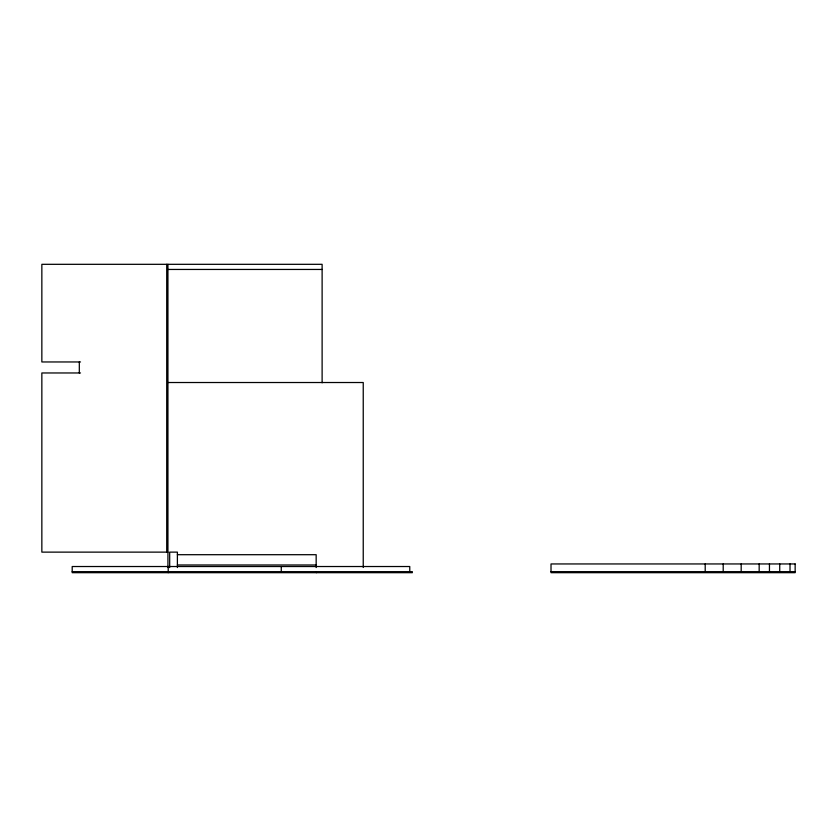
<?xml version="1.0" encoding="UTF-8"?>
<svg xmlns="http://www.w3.org/2000/svg" width="837" height="837" viewBox="0 0 837 837"><rect width="100%" height="100%" fill="white"/><g stroke="black" fill="none" stroke-linecap="round" stroke-linejoin="round"><path stroke-width="1.26" d="M167.934 269.451L322.119 269.451M80.519 361.961L41.85 361.961L41.85 264.314L322.119 264.314L322.119 382.812M80.519 372.967L41.85 372.967L41.85 552.127L167.934 552.127M167.934 382.519L363.237 382.519L363.237 567.476M177.392 554.701L316.166 554.701L316.166 567.549M177.392 564.985L316.166 564.985M72.202 571.661L412.338 571.661L412.338 572.686L72.202 572.686L72.202 566.523L409.764 566.523L409.764 571.661M551.018 571.661L795.15 571.661M790.013 563.95L790.013 571.661M779.728 563.95L779.728 571.661M769.454 563.95L769.454 571.661M759.169 563.95L759.169 571.661M741.184 563.95L741.184 571.661M723.199 563.95L723.199 571.661M705.204 563.95L705.204 571.661M316.334 571.661L316.334 572.686M281.274 566.523L281.274 571.661M177.392 567.549L177.392 552.127L169.681 552.127L169.681 567.549M168.206 566.523L168.206 572.686M167.934 264.314L167.934 567.476M166.72 264.314L166.72 552.127M79.316 361.961L79.316 372.967M795.15 563.95L551.018 563.95L551.018 572.686L795.15 572.686L795.15 563.95"/></g></svg>
